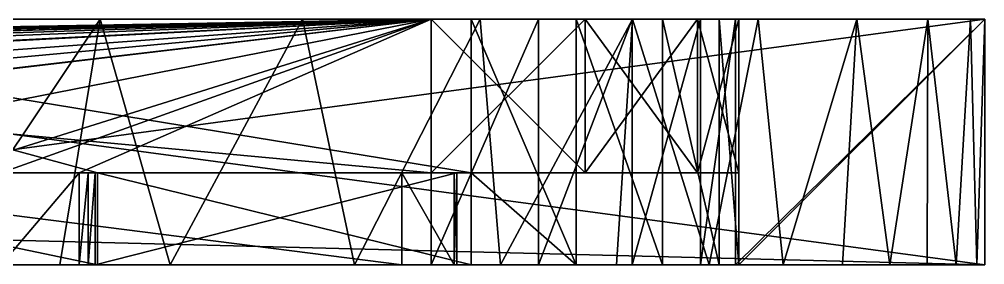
# Model space of a CAD drawing. Header units: millimetres. Extents: x -79 to 79, y 0 to 4.
# Drawn here: x 63.3 to 79, y 0 to 4 of the extents above; entities that cross this region are included whole.
import ezdxf

# ---------------------------------------------------------------- set-up
doc = ezdxf.new("R2010")
doc.units = ezdxf.units.MM
doc.header["$LTSCALE"] = 57.942387
for name, color, linetype in [('1', 7, 'CONTINUOUS'), ('10', 7, 'CONTINUOUS'), ('136', 7, 'CONTINUOUS'), ('137', 7, 'CONTINUOUS'), ('138', 7, 'CONTINUOUS'), ('139', 7, 'CONTINUOUS'), ('14', 7, 'CONTINUOUS'), ('141', 7, 'CONTINUOUS'), ('142', 7, 'CONTINUOUS'), ('143', 7, 'CONTINUOUS'), ('145', 7, 'CONTINUOUS'), ('146', 7, 'CONTINUOUS'), ('151', 7, 'CONTINUOUS'), ('152', 7, 'CONTINUOUS'), ('175', 7, 'CONTINUOUS'), ('176', 7, 'CONTINUOUS'), ('177', 7, 'CONTINUOUS'), ('178', 7, 'CONTINUOUS'), ('181', 7, 'CONTINUOUS'), ('2', 7, 'CONTINUOUS'), ('208', 7, 'CONTINUOUS'), ('209', 7, 'CONTINUOUS'), ('5', 7, 'CONTINUOUS'), ('6', 7, 'CONTINUOUS'), ('7', 7, 'CONTINUOUS'), ('9', 7, 'CONTINUOUS')]:
    doc.layers.add(name, color=color, linetype=linetype)

msp = doc.modelspace()

# ---------------------------------------------------------------- linework, layer by layer
at = {"layer": '1', "color": 250, "linetype": 'Continuous', "true_color": 0x272a2e}
for points in [[(63.005, 0, 38.5), (64.274, 0, 38.5), (-79, 0, 42.5), (63.005, 0, 38.5)], [(-79, 0, 42.5), (64.274, 0, 38.5), (79, 0, 42.5), (-79, 0, 42.5)], [(79, 0, 17.5), (57.758, 0, 24.963), (49.25, 0, 17.5), (79, 0, 17.5)], [(70, 0, -21.5), (71.742, 0, -21.813), (49.25, 0, -17.5), (70, 0, -21.5)], [(49.25, 0, -17.5), (71.742, 0, -21.813), (79, 0, -17.5), (49.25, 0, -17.5)], [(57.25, 0, -21.5), (70, 0, -21.5), (49.25, 0, -17.5), (57.25, 0, -21.5)], [(64.572, 0, -51.365), (57.4, 0, -51.927), (63.961, 0, -55.435), (64.572, 0, -51.365)], [(63.961, 0, -55.435), (57.4, 0, -51.927), (61.939, 0, -55.604), (63.961, 0, -55.435)], [(69.522, 0, 24.963), (57.758, 0, 24.963), (79, 0, 17.5), (69.522, 0, 24.963)], [(65.753, 0, -55.272), (64.572, 0, -51.365), (63.961, 0, -55.435), (65.753, 0, -55.272)], [(64.274, 0, 38.5), (64.421, 0, 38.351), (79, 0, 42.5), (64.274, 0, 38.5)], [(64.421, 0, 38.351), (64.534, 0, 38.174), (79, 0, 17.5), (64.421, 0, 38.351)], [(79, 0, 42.5), (64.421, 0, 38.351), (79, 0, 17.5), (79, 0, 42.5)], [(64.534, 0, 38.174), (70.416, 0, 26.41), (79, 0, 17.5), (64.534, 0, 38.174)], [(70.649, 0, -50.7), (64.572, 0, -51.365), (68.753, 0, -54.963), (70.649, 0, -50.7)], [(68.753, 0, -54.963), (64.572, 0, -51.365), (65.753, 0, -55.272), (68.753, 0, -54.963)], [(71.127, 0, -54.676), (70.649, 0, -50.7), (68.753, 0, -54.963), (71.127, 0, -54.676)], [(70.372, 0, 25.437), (69.522, 0, 24.963), (79, 0, 17.5), (70.372, 0, 25.437)], [(70.416, 0, 26.41), (70.372, 0, 25.437), (79, 0, 17.5), (70.416, 0, 26.41)], [(72.355, 0, -50.153), (70.649, 0, -50.7), (71.127, 0, -54.676), (72.355, 0, -50.153)], [(73.014, 0, -54.409), (72.355, 0, -50.153), (71.127, 0, -54.676), (73.014, 0, -54.409)], [(73.266, 0, -22.714), (79, 0, -25.765), (71.742, 0, -21.813), (73.266, 0, -22.714)], [(71.742, 0, -21.813), (79, 0, -25.765), (79, 0, -17.5), (71.742, 0, -21.813)], [(73.758, 0, -49.04), (72.355, 0, -50.153), (73.014, 0, -54.409), (73.758, 0, -49.04)], [(74.52, 0, -54.16), (73.758, 0, -49.04), (73.014, 0, -54.409), (74.52, 0, -54.16)], [(74.38, 0, -24.089), (79, 0, -25.765), (73.266, 0, -22.714), (74.38, 0, -24.089)], [(74.679, 0, -47.504), (73.758, 0, -49.04), (74.52, 0, -54.16), (74.679, 0, -47.504)], [(74.946, 0, -25.765), (79, 0, -25.765), (74.38, 0, -24.089), (74.946, 0, -25.765)], [(75.724, 0, -53.925), (74.679, 0, -47.504), (74.52, 0, -54.16), (75.724, 0, -53.925)], [(75, 0, -45.742), (74.679, 0, -47.504), (75.724, 0, -53.925), (75, 0, -45.742)], [(75, 0, -42.235), (75, 0, -45.742), (75.724, 0, -53.925), (75, 0, -42.235)], [(79, 0, -42.235), (75, 0, -42.235), (79, 0, -52.5), (79, 0, -42.235)], [(79, 0, -52.5), (75, 0, -42.235), (78.87, 0, -52.787), (79, 0, -52.5)], [(78.87, 0, -52.787), (75, 0, -42.235), (78.538, 0, -53.04), (78.87, 0, -52.787)], [(78.538, 0, -53.04), (75, 0, -42.235), (78.066, 0, -53.267), (78.538, 0, -53.04)], [(78.066, 0, -53.267), (75, 0, -42.235), (77.457, 0, -53.484), (78.066, 0, -53.267)], [(77.457, 0, -53.484), (75, 0, -42.235), (76.687, 0, -53.701), (77.457, 0, -53.484)], [(76.687, 0, -53.701), (75, 0, -42.235), (75.724, 0, -53.925), (76.687, 0, -53.701)]]:
    msp.add_3dface(points, dxfattribs=at)
at = {"layer": '10', "color": 250, "linetype": 'Continuous', "true_color": 0x272a2e}
for points in [[(79, 0, -17.5), (79, 0, -25.765), (79, 4, -17.5), (79, 0, -17.5)], [(79, 4, -17.5), (79, 0, -25.765), (79, 4, -25.765), (79, 4, -17.5)], [(79, 0, -42.235), (79, 0, -52.5), (79, 4, -42.235), (79, 0, -42.235)], [(79, 4, -42.235), (79, 0, -52.5), (79, 4, -52.5), (79, 4, -42.235)]]:
    msp.add_3dface(points, dxfattribs=at)
at = {"layer": '136', "color": 250, "linetype": 'Continuous', "true_color": 0x272a2e}
for points in [[(64.421, 0, 38.351), (64.274, 0, 38.5), (64.421, 1.5, 38.351), (64.421, 0, 38.351)], [(64.274, 0, 38.5), (64.274, 1.5, 38.5), (64.421, 1.5, 38.351), (64.274, 0, 38.5)], [(64.534, 0, 38.174), (64.421, 0, 38.351), (64.534, 1.5, 38.174), (64.534, 0, 38.174)], [(64.421, 0, 38.351), (64.421, 1.5, 38.351), (64.534, 1.5, 38.174), (64.421, 0, 38.351)]]:
    msp.add_3dface(points, dxfattribs=at)
at = {"layer": '137', "color": 250, "linetype": 'Continuous', "true_color": 0x272a2e}
for points in [[(70.416, 0, 26.41), (64.534, 0, 38.174), (70.416, 1.5, 26.41), (70.416, 0, 26.41)], [(64.534, 0, 38.174), (64.534, 1.5, 38.174), (70.416, 1.5, 26.41), (64.534, 0, 38.174)]]:
    msp.add_3dface(points, dxfattribs=at)
at = {"layer": '138', "color": 250, "linetype": 'Continuous', "true_color": 0x272a2e}
for points in [[(69.522, 0, 24.963), (70.372, 0, 25.437), (69.522, 1.5, 24.963), (69.522, 0, 24.963)], [(70.372, 0, 25.437), (70.372, 1.5, 25.437), (69.522, 1.5, 24.963), (70.372, 0, 25.437)], [(70.372, 0, 25.437), (70.416, 0, 26.41), (70.372, 1.5, 25.437), (70.372, 0, 25.437)], [(70.416, 0, 26.41), (70.416, 1.5, 26.41), (70.372, 1.5, 25.437), (70.416, 0, 26.41)]]:
    msp.add_3dface(points, dxfattribs=at)
at = {"layer": '139', "color": 250, "linetype": 'Continuous', "true_color": 0x272a2e}
for points in [[(57.758, 0, 24.963), (69.522, 0, 24.963), (57.758, 1.5, 24.963), (57.758, 0, 24.963)], [(69.522, 0, 24.963), (69.522, 1.5, 24.963), (57.758, 1.5, 24.963), (69.522, 0, 24.963)]]:
    msp.add_3dface(points, dxfattribs=at)
at = {"layer": '14', "color": 250, "linetype": 'Continuous', "true_color": 0x272a2e}
for points in [[(64.616, 4, -55.377), (61.939, 0, -55.604), (60.948, 4, -55.681), (64.616, 4, -55.377)], [(63.961, 0, -55.435), (61.939, 0, -55.604), (64.616, 4, -55.377), (63.961, 0, -55.435)], [(65.753, 0, -55.272), (63.961, 0, -55.435), (64.616, 4, -55.377), (65.753, 0, -55.272)], [(67.906, 4, -55.055), (65.753, 0, -55.272), (64.616, 4, -55.377), (67.906, 4, -55.055)], [(68.753, 0, -54.963), (65.753, 0, -55.272), (67.906, 4, -55.055), (68.753, 0, -54.963)], [(70.797, 4, -54.719), (68.753, 0, -54.963), (67.906, 4, -55.055), (70.797, 4, -54.719)], [(71.127, 0, -54.676), (68.753, 0, -54.963), (70.797, 4, -54.719), (71.127, 0, -54.676)], [(73.273, 4, -54.369), (71.127, 0, -54.676), (70.797, 4, -54.719), (73.273, 4, -54.369)], [(73.014, 0, -54.409), (71.127, 0, -54.676), (73.273, 4, -54.369), (73.014, 0, -54.409)], [(74.52, 0, -54.16), (73.014, 0, -54.409), (73.273, 4, -54.369), (74.52, 0, -54.16)], [(75.318, 4, -54.009), (74.52, 0, -54.16), (73.273, 4, -54.369), (75.318, 4, -54.009)], [(75.724, 0, -53.925), (74.52, 0, -54.16), (75.318, 4, -54.009), (75.724, 0, -53.925)], [(76.922, 4, -53.639), (75.724, 0, -53.925), (75.318, 4, -54.009), (76.922, 4, -53.639)], [(76.687, 0, -53.701), (75.724, 0, -53.925), (76.922, 4, -53.639), (76.687, 0, -53.701)], [(77.457, 0, -53.484), (76.687, 0, -53.701), (76.922, 4, -53.639), (77.457, 0, -53.484)], [(78.074, 4, -53.263), (77.457, 0, -53.484), (76.922, 4, -53.639), (78.074, 4, -53.263)], [(78.066, 0, -53.267), (77.457, 0, -53.484), (78.074, 4, -53.263), (78.066, 0, -53.267)], [(78.538, 0, -53.04), (78.066, 0, -53.267), (78.074, 4, -53.263), (78.538, 0, -53.04)], [(78.768, 4, -52.883), (78.538, 0, -53.04), (78.074, 4, -53.263), (78.768, 4, -52.883)], [(78.87, 0, -52.787), (78.538, 0, -53.04), (78.768, 4, -52.883), (78.87, 0, -52.787)], [(79, 4, -52.5), (78.87, 0, -52.787), (78.768, 4, -52.883), (79, 4, -52.5)], [(79, 0, -52.5), (78.87, 0, -52.787), (79, 4, -52.5), (79, 0, -52.5)]]:
    msp.add_3dface(points, dxfattribs=at)
at = {"layer": '141', "color": 250, "linetype": 'Continuous', "true_color": 0x272a2e}
for points in [[(-79, 4, 42.5), (79, 4, 42.5), (-70, 4, 38.5), (-79, 4, 42.5)], [(-70, 4, 38.5), (79, 4, 42.5), (70, 4, 38.5), (-70, 4, 38.5)], [(70, 4, 21.5), (49.25, 4, 17.5), (43, 4, 21.5), (70, 4, 21.5)], [(43, 4, -21.5), (49.25, 4, -17.5), (70, 4, -21.5), (43, 4, -21.5)], [(79, 4, 17.5), (49.25, 4, 17.5), (70, 4, 21.5), (79, 4, 17.5)], [(49.25, 4, -17.5), (79, 4, -17.5), (70, 4, -21.5), (49.25, 4, -17.5)], [(70.649, 4, -50.7), (56.921, 4, -55.967), (55.365, 4, -52.059), (70.649, 4, -50.7)], [(60.948, 4, -55.681), (56.921, 4, -55.967), (70.649, 4, -50.7), (60.948, 4, -55.681)], [(64.616, 4, -55.377), (60.948, 4, -55.681), (70.649, 4, -50.7), (64.616, 4, -55.377)], [(67.906, 4, -55.055), (64.616, 4, -55.377), (70.649, 4, -50.7), (67.906, 4, -55.055)], [(70.797, 4, -54.719), (67.906, 4, -55.055), (70.649, 4, -50.7), (70.797, 4, -54.719)], [(70, 4, 38.5), (79, 4, 42.5), (72.5, 4, 37.83), (70, 4, 38.5)], [(72.5, 4, 22.17), (79, 4, 17.5), (70, 4, 21.5), (72.5, 4, 22.17)], [(70, 4, -21.5), (79, 4, -17.5), (71.742, 4, -21.813), (70, 4, -21.5)], [(72.355, 4, -50.153), (70.797, 4, -54.719), (70.649, 4, -50.7), (72.355, 4, -50.153)], [(73.273, 4, -54.369), (70.797, 4, -54.719), (72.355, 4, -50.153), (73.273, 4, -54.369)], [(71.742, 4, -21.813), (79, 4, -17.5), (73.266, 4, -22.714), (71.742, 4, -21.813)], [(73.758, 4, -49.04), (73.273, 4, -54.369), (72.355, 4, -50.153), (73.758, 4, -49.04)], [(72.5, 4, 37.83), (79, 4, 42.5), (74.33, 4, 36), (72.5, 4, 37.83)], [(74.33, 4, 24), (79, 4, 17.5), (72.5, 4, 22.17), (74.33, 4, 24)], [(73.266, 4, -22.714), (79, 4, -17.5), (74.38, 4, -24.089), (73.266, 4, -22.714)], [(75.318, 4, -54.009), (73.273, 4, -54.369), (74.679, 4, -47.504), (75.318, 4, -54.009)], [(74.679, 4, -47.504), (73.273, 4, -54.369), (73.758, 4, -49.04), (74.679, 4, -47.504)], [(74.33, 4, 36), (79, 4, 42.5), (75, 4, 33.5), (74.33, 4, 36)], [(75, 4, 26.5), (79, 4, 17.5), (74.33, 4, 24), (75, 4, 26.5)], [(74.38, 4, -24.089), (79, 4, -17.5), (74.946, 4, -25.765), (74.38, 4, -24.089)], [(75, 4, -45.742), (75.318, 4, -54.009), (74.679, 4, -47.504), (75, 4, -45.742)], [(79, 4, -17.5), (79, 4, -25.765), (74.946, 4, -25.765), (79, 4, -17.5)], [(79, 4, 42.5), (79, 4, 17.5), (75, 4, 26.5), (79, 4, 42.5)], [(75, 4, 33.5), (79, 4, 42.5), (75, 4, 26.5), (75, 4, 33.5)], [(79, 4, -42.235), (75.318, 4, -54.009), (75, 4, -45.742), (79, 4, -42.235)], [(75, 4, -42.235), (79, 4, -42.235), (75, 4, -45.742), (75, 4, -42.235)], [(79, 4, -42.235), (76.922, 4, -53.639), (75.318, 4, -54.009), (79, 4, -42.235)], [(79, 4, -42.235), (78.074, 4, -53.263), (76.922, 4, -53.639), (79, 4, -42.235)], [(79, 4, -42.235), (78.768, 4, -52.883), (78.074, 4, -53.263), (79, 4, -42.235)], [(79, 4, -42.235), (79, 4, -52.5), (78.768, 4, -52.883), (79, 4, -42.235)]]:
    msp.add_3dface(points, dxfattribs=at)
at = {"layer": '142', "color": 250, "linetype": 'Continuous', "true_color": 0x272a2e}
for points in [[(75, 0, -45.742), (75, 0, -42.235), (75, 4, -42.235), (75, 0, -45.742)], [(75, 0, -45.742), (75, 4, -42.235), (75, 4, -45.742), (75, 0, -45.742)]]:
    msp.add_3dface(points, dxfattribs=at)
at = {"layer": '143', "color": 250, "linetype": 'Continuous', "true_color": 0x272a2e}
for points in [[(57.25, 1.5, -21.5), (43, 1.5, -21.5), (70, 4, -21.5), (57.25, 1.5, -21.5)], [(43, 1.5, -21.5), (43, 4, -21.5), (70, 4, -21.5), (43, 1.5, -21.5)], [(70, 0, -21.5), (57.25, 0, -21.5), (70, 4, -21.5), (70, 0, -21.5)], [(57.25, 0, -21.5), (57.25, 1.5, -21.5), (70, 4, -21.5), (57.25, 0, -21.5)]]:
    msp.add_3dface(points, dxfattribs=at)
at = {"layer": '145', "color": 250, "linetype": 'Continuous', "true_color": 0x272a2e}
for points in [[(43, 1.5, 21.5), (70, 1.5, 21.5), (43, 4, 21.5), (43, 1.5, 21.5)], [(70, 1.5, 21.5), (70, 4, 21.5), (43, 4, 21.5), (70, 1.5, 21.5)]]:
    msp.add_3dface(points, dxfattribs=at)
at = {"layer": '146', "color": 250, "linetype": 'Continuous', "true_color": 0x272a2e}
for points in [[(-64.274, 1.5, 38.5), (-70, 1.5, 38.5), (70, 4, 38.5), (-64.274, 1.5, 38.5)], [(-70, 1.5, 38.5), (-70, 4, 38.5), (70, 4, 38.5), (-70, 1.5, 38.5)], [(-63.005, 1.5, 38.5), (-64.274, 1.5, 38.5), (70, 4, 38.5), (-63.005, 1.5, 38.5)], [(-48.876, 1.5, 38.5), (-63.005, 1.5, 38.5), (70, 4, 38.5), (-48.876, 1.5, 38.5)], [(-35.977, 1.5, 38.5), (-48.876, 1.5, 38.5), (70, 4, 38.5), (-35.977, 1.5, 38.5)], [(-21.848, 1.5, 38.5), (-35.977, 1.5, 38.5), (70, 4, 38.5), (-21.848, 1.5, 38.5)], [(-20.579, 1.5, 38.5), (-21.848, 1.5, 38.5), (70, 4, 38.5), (-20.579, 1.5, 38.5)], [(-6.449, 1.5, 38.5), (-20.579, 1.5, 38.5), (70, 4, 38.5), (-6.449, 1.5, 38.5)], [(6.449, 1.5, 38.5), (-6.449, 1.5, 38.5), (70, 4, 38.5), (6.449, 1.5, 38.5)], [(20.579, 1.5, 38.5), (6.449, 1.5, 38.5), (70, 4, 38.5), (20.579, 1.5, 38.5)], [(21.848, 1.5, 38.5), (20.579, 1.5, 38.5), (70, 4, 38.5), (21.848, 1.5, 38.5)], [(35.977, 1.5, 38.5), (21.848, 1.5, 38.5), (70, 4, 38.5), (35.977, 1.5, 38.5)], [(48.876, 1.5, 38.5), (35.977, 0, 38.5), (70, 4, 38.5), (48.876, 1.5, 38.5)], [(35.977, 0, 38.5), (35.977, 1.5, 38.5), (70, 4, 38.5), (35.977, 0, 38.5)], [(63.005, 1.5, 38.5), (48.876, 1.5, 38.5), (70, 4, 38.5), (63.005, 1.5, 38.5)], [(64.274, 1.5, 38.5), (63.005, 1.5, 38.5), (70, 4, 38.5), (64.274, 1.5, 38.5)], [(70, 1.5, 38.5), (64.274, 1.5, 38.5), (70, 4, 38.5), (70, 1.5, 38.5)], [(64.274, 0, 38.5), (63.005, 0, 38.5), (64.274, 1.5, 38.5), (64.274, 0, 38.5)], [(64.274, 1.5, 38.5), (63.005, 0, 38.5), (63.005, 1.5, 38.5), (64.274, 1.5, 38.5)]]:
    msp.add_3dface(points, dxfattribs=at)
at = {"layer": '151', "color": 250, "linetype": 'Continuous', "true_color": 0x272a2e}
for points in [[(55.365, 4, -52.059), (57.4, 1.5, -51.927), (64.572, 1.5, -51.365), (55.365, 4, -52.059)], [(70.649, 4, -50.7), (55.365, 4, -52.059), (70.649, 1.5, -50.7), (70.649, 4, -50.7)], [(70.649, 1.5, -50.7), (55.365, 4, -52.059), (64.572, 1.5, -51.365), (70.649, 1.5, -50.7)]]:
    msp.add_3dface(points, dxfattribs=at)
at = {"layer": '152', "color": 250, "linetype": 'Continuous', "true_color": 0x272a2e}
for points in [[(75, 1.5, 26.5), (75, 1.5, 33.5), (75, 4, 26.5), (75, 1.5, 26.5)], [(75, 1.5, 33.5), (75, 4, 33.5), (75, 4, 26.5), (75, 1.5, 33.5)]]:
    msp.add_3dface(points, dxfattribs=at)
at = {"layer": '175', "color": 250, "linetype": 'Continuous', "true_color": 0x272a2e}
for points in [[(72.5, 1.5, 37.83), (70, 1.5, 38.5), (72.5, 4, 37.83), (72.5, 1.5, 37.83)], [(70, 1.5, 38.5), (70, 4, 38.5), (72.5, 4, 37.83), (70, 1.5, 38.5)], [(74.33, 1.5, 36), (72.5, 1.5, 37.83), (74.33, 4, 36), (74.33, 1.5, 36)], [(72.5, 1.5, 37.83), (72.5, 4, 37.83), (74.33, 4, 36), (72.5, 1.5, 37.83)], [(75, 1.5, 33.5), (74.33, 1.5, 36), (75, 4, 33.5), (75, 1.5, 33.5)], [(74.33, 1.5, 36), (74.33, 4, 36), (75, 4, 33.5), (74.33, 1.5, 36)]]:
    msp.add_3dface(points, dxfattribs=at)
at = {"layer": '176', "color": 250, "linetype": 'Continuous', "true_color": 0x272a2e}
for points in [[(70, 1.5, 21.5), (72.5, 1.5, 22.17), (70, 4, 21.5), (70, 1.5, 21.5)], [(72.5, 1.5, 22.17), (72.5, 4, 22.17), (70, 4, 21.5), (72.5, 1.5, 22.17)], [(72.5, 1.5, 22.17), (74.33, 1.5, 24), (72.5, 4, 22.17), (72.5, 1.5, 22.17)], [(74.33, 1.5, 24), (74.33, 4, 24), (72.5, 4, 22.17), (74.33, 1.5, 24)], [(74.33, 1.5, 24), (75, 1.5, 26.5), (74.33, 4, 24), (74.33, 1.5, 24)], [(75, 1.5, 26.5), (75, 4, 26.5), (74.33, 4, 24), (75, 1.5, 26.5)]]:
    msp.add_3dface(points, dxfattribs=at)
at = {"layer": '177', "color": 250, "linetype": 'Continuous', "true_color": 0x272a2e}
for points in [[(71.742, 0, -21.813), (70, 0, -21.5), (71.742, 4, -21.813), (71.742, 0, -21.813)], [(70, 0, -21.5), (70, 4, -21.5), (71.742, 4, -21.813), (70, 0, -21.5)], [(73.266, 0, -22.714), (71.742, 0, -21.813), (73.266, 4, -22.714), (73.266, 0, -22.714)], [(71.742, 0, -21.813), (71.742, 4, -21.813), (73.266, 4, -22.714), (71.742, 0, -21.813)], [(74.38, 0, -24.089), (73.266, 0, -22.714), (74.38, 4, -24.089), (74.38, 0, -24.089)], [(73.266, 0, -22.714), (73.266, 4, -22.714), (74.38, 4, -24.089), (73.266, 0, -22.714)], [(74.946, 0, -25.765), (74.38, 0, -24.089), (74.946, 4, -25.765), (74.946, 0, -25.765)], [(74.38, 0, -24.089), (74.38, 4, -24.089), (74.946, 4, -25.765), (74.38, 0, -24.089)]]:
    msp.add_3dface(points, dxfattribs=at)
at = {"layer": '178', "color": 250, "linetype": 'Continuous', "true_color": 0x272a2e}
for points in [[(72.355, 0, -50.153), (72.355, 4, -50.153), (70.649, 4, -50.7), (72.355, 0, -50.153)], [(72.355, 0, -50.153), (70.649, 4, -50.7), (70.649, 1.5, -50.7), (72.355, 0, -50.153)], [(72.355, 0, -50.153), (73.758, 0, -49.04), (72.355, 4, -50.153), (72.355, 0, -50.153)], [(73.758, 0, -49.04), (73.758, 4, -49.04), (72.355, 4, -50.153), (73.758, 0, -49.04)], [(73.758, 0, -49.04), (74.679, 0, -47.504), (73.758, 4, -49.04), (73.758, 0, -49.04)], [(74.679, 0, -47.504), (74.679, 4, -47.504), (73.758, 4, -49.04), (74.679, 0, -47.504)], [(74.679, 0, -47.504), (75, 0, -45.742), (74.679, 4, -47.504), (74.679, 0, -47.504)], [(75, 0, -45.742), (75, 4, -45.742), (74.679, 4, -47.504), (75, 0, -45.742)], [(70.649, 0, -50.7), (72.355, 0, -50.153), (70.649, 1.5, -50.7), (70.649, 0, -50.7)]]:
    msp.add_3dface(points, dxfattribs=at)
at = {"layer": '181', "color": 250, "linetype": 'Continuous', "true_color": 0x272a2e}
for points in [[(57.4, 0, -51.927), (64.572, 0, -51.365), (57.4, 1.5, -51.927), (57.4, 0, -51.927)], [(57.4, 1.5, -51.927), (64.572, 0, -51.365), (64.572, 1.5, -51.365), (57.4, 1.5, -51.927)], [(64.572, 0, -51.365), (70.649, 0, -50.7), (64.572, 1.5, -51.365), (64.572, 0, -51.365)], [(70.649, 0, -50.7), (70.649, 1.5, -50.7), (64.572, 1.5, -51.365), (70.649, 0, -50.7)]]:
    msp.add_3dface(points, dxfattribs=at)
at = {"layer": '2', "color": 250, "linetype": 'Continuous', "true_color": 0x272a2e}
for points in [[(70, 1.5, 21.5), (43, 1.5, 21.5), (69.522, 1.5, 24.963), (70, 1.5, 21.5)], [(69.522, 1.5, 24.963), (43, 1.5, 21.5), (57.758, 1.5, 24.963), (69.522, 1.5, 24.963)], [(64.274, 1.5, 38.5), (70, 1.5, 38.5), (64.421, 1.5, 38.351), (64.274, 1.5, 38.5)], [(64.421, 1.5, 38.351), (70, 1.5, 38.5), (64.534, 1.5, 38.174), (64.421, 1.5, 38.351)], [(64.534, 1.5, 38.174), (70, 1.5, 38.5), (70.416, 1.5, 26.41), (64.534, 1.5, 38.174)], [(70.372, 1.5, 25.437), (70, 1.5, 21.5), (69.522, 1.5, 24.963), (70.372, 1.5, 25.437)], [(72.5, 1.5, 22.17), (70, 1.5, 21.5), (72.5, 1.5, 37.83), (72.5, 1.5, 22.17)], [(72.5, 1.5, 37.83), (70, 1.5, 21.5), (70.372, 1.5, 25.437), (72.5, 1.5, 37.83)], [(70, 1.5, 38.5), (72.5, 1.5, 37.83), (70.416, 1.5, 26.41), (70, 1.5, 38.5)], [(70.416, 1.5, 26.41), (72.5, 1.5, 37.83), (70.372, 1.5, 25.437), (70.416, 1.5, 26.41)], [(74.33, 1.5, 24), (72.5, 1.5, 22.17), (74.33, 1.5, 36), (74.33, 1.5, 24)], [(74.33, 1.5, 36), (72.5, 1.5, 22.17), (72.5, 1.5, 37.83), (74.33, 1.5, 36)], [(75, 1.5, 26.5), (74.33, 1.5, 24), (75, 1.5, 33.5), (75, 1.5, 26.5)], [(75, 1.5, 33.5), (74.33, 1.5, 24), (74.33, 1.5, 36), (75, 1.5, 33.5)]]:
    msp.add_3dface(points, dxfattribs=at)
at = {"layer": '208', "color": 250, "linetype": 'Continuous', "true_color": 0x272a2e}
for points in [[(79, 0, -25.765), (74.946, 0, -25.765), (79, 4, -25.765), (79, 0, -25.765)], [(79, 4, -25.765), (74.946, 0, -25.765), (74.946, 4, -25.765), (79, 4, -25.765)]]:
    msp.add_3dface(points, dxfattribs=at)
at = {"layer": '209', "color": 250, "linetype": 'Continuous', "true_color": 0x272a2e}
for points in [[(75, 0, -42.235), (79, 0, -42.235), (79, 4, -42.235), (75, 0, -42.235)], [(75, 0, -42.235), (79, 4, -42.235), (75, 4, -42.235), (75, 0, -42.235)]]:
    msp.add_3dface(points, dxfattribs=at)
at = {"layer": '5', "color": 250, "linetype": 'Continuous', "true_color": 0x272a2e}
for points in [[(-79, 0, 42.5), (79, 0, 42.5), (-79, 4, 42.5), (-79, 0, 42.5)], [(-79, 4, 42.5), (79, 0, 42.5), (79, 4, 42.5), (-79, 4, 42.5)]]:
    msp.add_3dface(points, dxfattribs=at)
at = {"layer": '6', "color": 250, "linetype": 'Continuous', "true_color": 0x272a2e}
for points in [[(79, 0, 42.5), (79, 0, 17.5), (79, 4, 42.5), (79, 0, 42.5)], [(79, 4, 42.5), (79, 0, 17.5), (79, 4, 17.5), (79, 4, 42.5)]]:
    msp.add_3dface(points, dxfattribs=at)
at = {"layer": '7', "color": 250, "linetype": 'Continuous', "true_color": 0x272a2e}
for points in [[(79, 0, 17.5), (49.25, 0, 17.5), (79, 4, 17.5), (79, 0, 17.5)], [(79, 4, 17.5), (49.25, 0, 17.5), (49.25, 4, 17.5), (79, 4, 17.5)]]:
    msp.add_3dface(points, dxfattribs=at)
at = {"layer": '9', "color": 250, "linetype": 'Continuous', "true_color": 0x272a2e}
for points in [[(49.25, 0, -17.5), (79, 0, -17.5), (49.25, 4, -17.5), (49.25, 0, -17.5)], [(49.25, 4, -17.5), (79, 0, -17.5), (79, 4, -17.5), (49.25, 4, -17.5)]]:
    msp.add_3dface(points, dxfattribs=at)

doc.saveas('drawing.dxf')
